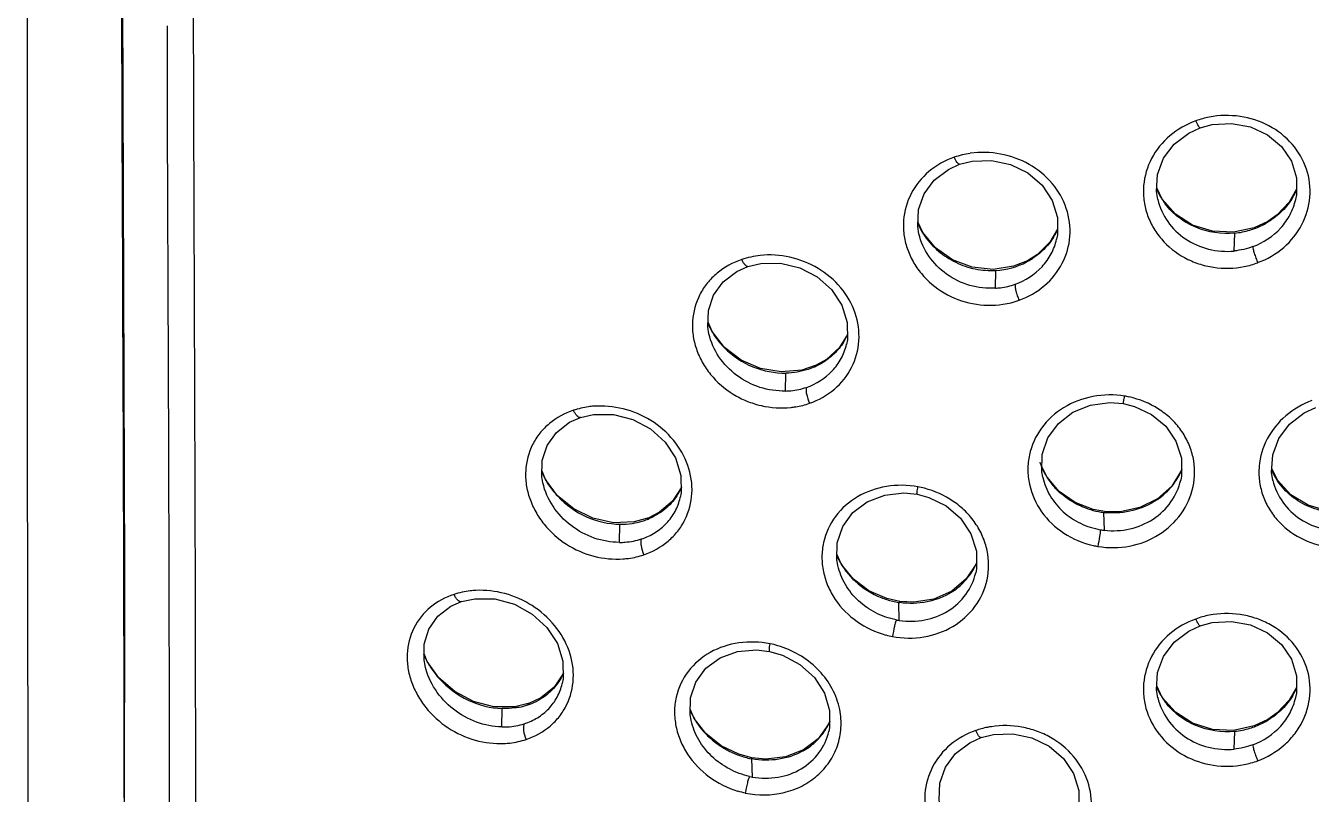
# Model space of a CAD drawing. Header units: millimetres. Extents: x 789 to 1209, y 393 to 987.
# Drawn here: x 937.43 to 960.43, y 901.61 to 915.36 of the extents above; entities that cross this region are included whole.
import ezdxf

# ---------------------------------------------------------------- set-up
doc = ezdxf.new("R2010")
doc.units = ezdxf.units.MM
doc.header["$LTSCALE"] = 0.1

msp = doc.modelspace()

# ---------------------------------------------------------------- linework, layer by layer
at = {"color": 7, "linetype": 'Continuous'}
for p, q in [((940.4323, 915.2064), (940.432, 915.6905)), ((939.9583, 915.3615), (939.9635, 913.6186)), ((939.9635, 913.6186), (939.9787, 909.2764)), ((957.7619, 912.2562), (957.6666, 912.4601)), ((960.1649, 912.4336), (960.0367, 912.2049)), ((957.6823, 912.257), (957.6842, 912.2491)), ((960.1505, 912.2522), (960.1511, 912.2548)), ((953.4775, 911.6593), (953.3927, 911.8491)), ((955.8886, 911.7183), (955.7514, 911.4852)), ((959.4072, 911.7452), (959.0399, 911.6657)), ((959.6518, 911.8595), (959.4072, 911.7452)), ((959.6421, 911.8396), (959.6518, 911.8595)), ((953.4104, 911.6381), (953.4091, 911.6438)), ((955.7514, 911.4852), (955.53, 911.2681)), ((955.8742, 911.5396), (955.8756, 911.5456)), ((959.0504, 911.3296), (959.0599, 911.6482)), ((955.53, 911.2681), (955.3536, 911.1563)), ((955.1042, 911.0562), (954.7359, 910.9999)), ((955.3536, 911.1563), (955.1042, 911.0562)), ((955.3372, 911.1328), (955.3536, 911.1563)), ((954.7773, 910.6633), (954.7861, 910.9824)), ((949.7102, 909.8872), (949.6371, 910.0585)), ((949.654, 909.8479), (949.6535, 909.8503)), ((952.1294, 909.835), (951.9839, 909.5991)), ((952.115, 909.6577), (952.117, 909.6662)), ((951.9839, 909.5991), (951.7564, 909.3908)), ((951.3162, 909.199), (950.9466, 909.1652)), ((951.5711, 909.2852), (951.3162, 909.199)), ((951.5479, 909.2587), (951.5711, 909.2852)), ((951.7564, 909.3908), (951.5711, 909.2852)), ((951.0229, 908.8227), (951.0313, 909.1444)), ((947.3549, 908.3515), (947.3549, 908.3515)), ((946.7288, 907.2403), (946.6671, 907.3913)), ((955.7033, 907.2801), (955.611, 907.4748)), ((959.8226, 907.2281), (959.7238, 907.4355)), ((946.6836, 907.1805), (946.6834, 907.1814)), ((946.9465, 906.9509), (946.7288, 907.2403)), ((955.6256, 907.2818), (955.6265, 907.2775)), ((958.0941, 907.2293), (958.095, 907.2336)), ((959.7395, 907.2336), (959.7417, 907.2241)), ((949.1554, 907.0923), (949.0024, 906.8542)), ((956.7654, 906.6646), (956.5283, 906.7049)), ((956.7274, 906.3318), (956.7175, 906.6512)), ((956.7622, 906.6465), (956.7654, 906.6646)), ((948.3141, 906.4803), (947.9432, 906.4663)), ((948.0538, 906.1144), (948.0619, 906.4396)), ((948.5749, 906.5539), (948.3141, 906.4803)), ((948.5454, 906.5252), (948.5749, 906.5539)), ((952.0259, 905.7208), (951.9435, 905.9028)), ((951.9601, 905.7004), (951.9586, 905.7071)), ((954.4255, 905.5687), (954.4265, 905.5732)), ((945.2274, 905.0553), (945.2273, 905.0553)), ((953.0707, 905.0555), (952.8353, 905.1086)), ((953.0593, 904.7182), (953.0486, 905.0404)), ((953.0596, 905.0387), (953.0707, 905.0555)), ((944.6117, 903.9859), (944.559, 904.119)), ((944.5757, 903.9064), (944.5749, 903.9102)), ((944.8237, 903.6929), (944.6117, 903.9859)), ((947.049, 903.7723), (946.8845, 903.5251)), ((946.8845, 903.5251), (946.6457, 903.3305)), ((957.762, 903.3415), (957.6666, 903.5455)), ((960.1649, 903.519), (960.0367, 903.2904)), ((946.4438, 903.2355), (946.178, 903.1723)), ((946.4092, 903.2055), (946.4438, 903.2355)), ((946.6457, 903.3305), (946.4438, 903.2355)), ((957.6823, 903.3425), (957.6842, 903.3346)), ((960.1505, 903.3377), (960.1511, 903.3403)), ((946.178, 903.1723), (945.8061, 903.1741)), ((945.9459, 902.8118), (945.9539, 903.1407)), ((949.3918, 902.9627), (949.3183, 903.1315)), ((949.3355, 902.9249), (949.3334, 902.934)), ((951.7919, 902.8601), (951.6044, 902.6006)), ((951.8113, 902.9124), (951.7919, 902.8601)), ((951.7986, 902.7321), (951.7996, 902.7365)), ((959.4073, 902.8306), (959.04, 902.7512)), ((959.6518, 902.945), (959.4073, 902.8306)), ((959.6421, 902.9251), (959.6518, 902.945)), ((951.6044, 902.6006), (951.3434, 902.4009)), ((959.0504, 902.415), (959.0599, 902.7337)), ((950.4233, 902.26), (950.1879, 902.3232)), ((950.4326, 901.9162), (950.4213, 902.2417))]:
    msp.add_line(p, q, dxfattribs=at)
for points in [[(937.4582, 916.2012), (937.4547, 907.9405), (937.4759, 899.166), (937.4299, 890.3724)], [(939.1606, 915.8221), (939.195, 905.5983), (939.1882, 896.1565)], [(958.4433, 913.5351), (958.6582, 913.5936), (959.0019, 913.6143), (959.3393, 913.5523), (959.6444, 913.4105), (959.8943, 913.2), (960.0729, 912.9377), (960.1648, 912.6417), (960.1649, 912.3323), (960.15, 912.2524)], [(957.6852, 912.2492), (957.6626, 912.3923), (957.6808, 912.6988), (957.7877, 912.9886), (957.9782, 913.241), (958.2377, 913.4393), (958.4433, 913.5351)], [(953.4104, 911.6381), (953.3892, 911.7687), (953.4025, 912.0703), (953.5024, 912.3535), (953.6848, 912.5989), (953.9367, 912.7904), (954.1386, 912.8821)], [(954.1386, 912.882), (954.3602, 912.9382), (954.708, 912.9504), (955.0491, 912.8784), (955.3583, 912.7259), (955.6123, 912.5056), (955.7944, 912.2346), (955.8884, 911.9314), (955.8887, 911.6184), (955.8738, 911.5399)], [(959.0399, 911.6657), (958.6634, 911.6824), (958.3063, 911.7949), (957.9985, 911.9912), (957.7619, 912.2562)], [(960.0367, 912.2049), (959.8209, 911.9781), (959.6518, 911.8595)], [(954.7359, 910.9999), (954.362, 911.0396), (954.01, 911.1722), (953.7085, 911.384), (953.4775, 911.6593)], [(949.654, 909.8479), (949.6343, 909.9663), (949.6432, 910.2622), (949.7363, 910.5389), (949.9103, 910.7778), (950.1541, 910.9635), (950.352, 911.0519)], [(950.352, 911.0519), (950.5806, 911.1064), (950.9323, 911.1114), (951.2771, 911.0304), (951.59, 910.8683), (951.8475, 910.6394), (952.0325, 910.3612), (952.1284, 910.0528), (952.1298, 909.738), (952.1146, 909.6579)], [(950.9466, 909.1652), (950.5754, 909.2266), (950.229, 909.3779), (949.9345, 909.6038), (949.7102, 909.8872)], [(955.6261, 907.282), (955.6091, 907.3776), (955.6152, 907.6885), (955.7174, 907.9836), (955.905, 908.2431), (956.1653, 908.4445), (956.4816, 908.5718), (956.826, 908.6178), (957.0618, 908.5997)], [(957.0618, 908.5997), (957.2679, 908.5488), (957.5711, 908.4062), (957.8263, 908.1952), (958.0091, 907.9272), (958.1061, 907.6217), (958.1084, 907.3031), (958.0941, 907.2292)], [(959.7427, 907.2242), (959.7197, 907.3712), (959.7394, 907.6798), (959.8488, 907.973), (960.0425, 908.2293), (960.3049, 908.4315), (960.5123, 908.53)], [(946.6834, 907.1814), (946.6653, 907.2885), (946.6704, 907.5794), (946.7576, 907.8507), (946.9241, 908.0845), (947.1604, 908.2655), (947.3549, 908.3515)], [(947.3549, 908.3515), (947.5894, 908.4049), (947.9444, 908.404), (948.2922, 908.3155), (948.6081, 908.1456), (948.8683, 907.9101), (949.0556, 907.6265), (949.1533, 907.3148), (949.1563, 906.9998), (949.1405, 906.9157)], [(958.1105, 907.4049), (957.9321, 907.1231), (957.6769, 906.8947), (957.3606, 906.7387), (957.0092, 906.6648), (956.7654, 906.6646)], [(956.5283, 906.7049), (956.2042, 906.8301), (955.9217, 907.0258), (955.7033, 907.2801)], [(961.4764, 906.7599), (961.1093, 906.6697), (960.7312, 906.6758), (960.3717, 906.7789), (960.0613, 906.968), (959.8226, 907.2281)], [(947.9432, 906.4663), (947.5747, 906.5465), (947.2341, 906.7136), (946.9465, 906.9509)], [(951.9586, 905.7071), (951.9418, 905.8018), (951.947, 906.1084), (952.0464, 906.3974), (952.2302, 906.6494), (952.4863, 906.8426), (952.7993, 906.9615), (953.1415, 906.9992), (953.3759, 906.9759)], [(953.3759, 906.9759), (953.5881, 906.9186), (953.8953, 906.7663), (954.1538, 906.5461), (954.3387, 906.2702), (954.437, 905.9589), (954.4391, 905.6383), (954.4255, 905.5686)], [(949.0024, 906.8542), (948.7689, 906.6537), (948.5749, 906.5539)], [(954.4387, 905.7368), (954.2579, 905.461), (953.9997, 905.2428), (953.6782, 905.1), (953.3206, 905.0425), (953.0707, 905.0555)], [(952.8353, 905.1086), (952.5158, 905.2499), (952.2389, 905.4581), (952.0259, 905.7208)], [(944.5749, 903.9102), (944.558, 904.0087), (944.5605, 904.296), (944.6435, 904.5636), (944.8047, 904.7936), (945.0355, 904.9712), (945.2274, 905.0553)], [(945.2273, 905.0553), (945.4663, 905.1077), (945.8235, 905.1021), (946.1736, 905.0077), (946.4914, 904.8318), (946.7533, 904.5913), (946.9418, 904.304), (947.0406, 903.9906), (947.0452, 903.6761), (947.0288, 903.5881)], [(957.6852, 903.3347), (957.6626, 903.4779), (957.6808, 903.7844), (957.7877, 904.0741), (957.9783, 904.3265), (958.2377, 904.5247), (958.4433, 904.6206)], [(958.4433, 904.6206), (958.6582, 904.6791), (959.002, 904.6997), (959.3394, 904.6377), (959.6445, 904.4959), (959.8945, 904.2854), (960.073, 904.023), (960.1648, 903.7269), (960.1649, 903.4175), (960.15, 903.3379)], [(949.3334, 902.934), (949.3167, 903.0287), (949.3214, 903.3312), (949.4187, 903.6151), (949.5994, 903.8613), (949.8521, 904.0484), (950.1625, 904.1613), (950.5038, 904.1929), (950.739, 904.1654)], [(950.739, 904.1654), (950.9683, 904.098), (951.2821, 903.9315), (951.5392, 903.6999), (951.7185, 903.4184), (951.8115, 903.109), (951.8113, 902.7961), (951.7986, 902.7321)], [(945.8061, 903.1741), (945.4404, 903.2689), (945.1052, 903.4477), (944.8237, 903.6929)], [(959.04, 902.7512), (958.6635, 902.7679), (958.3065, 902.8803), (957.9987, 903.0766), (957.762, 903.3415)], [(960.0367, 903.2904), (959.821, 903.0636), (959.6518, 902.945)], [(950.1879, 902.3232), (949.8719, 902.4769), (949.5997, 902.6942), (949.3918, 902.9627)], [(953.7906, 901.3739), (953.7692, 901.5057), (953.7829, 901.8077), (953.8835, 902.0915), (954.0666, 902.3375), (954.3193, 902.5296), (954.5215, 902.6216)], [(954.5215, 902.6216), (954.7427, 902.678), (955.0902, 902.6909), (955.4311, 902.6196), (955.74, 902.4679), (955.9937, 902.2482), (956.1753, 901.9777), (956.2689, 901.675), (956.2689, 901.3621), (956.2541, 901.2845)], [(951.3434, 902.4009), (951.0229, 902.2766), (950.6689, 902.2364), (950.4233, 902.26)]]:
    msp.add_lwpolyline(points, dxfattribs=at)
for centre, radius, start, end in [((958.9844, 911.8932), 1.8713, 101.69177, 109.38103), ((954.6277, 911.2492), 1.8527, 99.31386, 108.45037), ((958.8128, 912.9347), 1.254, 203.35146, 211.36391), ((959.0424, 912.9188), 1.229, 332.07413, 336.97417), ((958.844, 912.9535), 1.2904, 211.35481, 217.25531), ((959.0353, 912.9226), 1.237, 329.29894, 332.07361), ((954.58, 912.3335), 1.295, 202.58197, 210.92287), ((954.8341, 912.1856), 1.1583, 334.81682, 335.72658), ((958.9223, 913.0611), 1.418, 286.75365, 295.93073), ((958.9421, 913.0197), 1.3721, 295.94374, 300.6817), ((958.9269, 913.0454), 1.4019, 300.68088, 301.48924), ((954.5914, 912.3401), 1.3082, 210.91372, 214.63618), ((954.8268, 912.1893), 1.1664, 328.30736, 334.80747), ((958.9146, 913.0877), 1.4456, 275.76282, 286.74242), ((950.7859, 909.4833), 1.7808, 97.04174, 107.88572), ((954.7098, 912.3467), 1.3664, 273.20432, 297.33844), ((954.7484, 912.2684), 1.2791, 297.41132, 298.55283), ((954.7497, 912.266), 1.2764, 298.5512, 302.97588), ((958.9997, 912.3184), 1.2871, 280.25552, 291.50258), ((954.7494, 911.6351), 1.2685, 277.42665, 290.86243), ((950.8631, 910.561), 1.3375, 202.51869, 205.15493), ((950.8875, 910.5726), 1.3646, 205.16327, 210.65745), ((950.8992, 910.5794), 1.3782, 210.64913, 211.27586), ((950.9027, 910.5815), 1.3823, 211.27657, 213.42103), ((951.116, 910.2874), 1.1141, 327.93461, 334.1682), ((951.111, 910.2899), 1.1196, 334.16566, 335.79961), ((951.0016, 910.6596), 1.5084, 223.86376, 224.8463), ((951.047, 910.3795), 1.2277, 294.08364, 295.58944), ((951.0506, 910.3723), 1.2196, 295.58472, 300.81278), ((956.826, 907.1321), 1.6223, 77.61343, 80.60859), ((947.9293, 907.9127), 1.3779, 202.51356, 203.67006), ((947.9632, 907.9282), 1.4151, 203.69372, 210.52168), ((956.7706, 907.9555), 1.2658, 198.6897, 203.39322), ((956.7797, 907.9594), 1.2757, 203.39179, 207.5957), ((956.7814, 907.9602), 1.2776, 207.59507, 210.31446), ((956.973, 907.9101), 1.2456, 328.67163, 332.53559), ((956.9901, 907.9013), 1.2264, 332.53262, 337.29667), ((960.839, 907.8982), 1.2207, 203.47711, 211.17539), ((947.9857, 907.941), 1.441, 210.504, 212.26473), ((948.0485, 907.9829), 1.5165, 212.33916, 221.57092), ((948.1922, 907.5283), 1.0608, 326.70576, 336.7545), ((953.0894, 905.4846), 1.6531, 75.27344, 79.41529), ((956.7824, 907.9609), 1.2788, 210.31657, 215.01746), ((956.7834, 907.9621), 1.2803, 215.03669, 225.33746), ((956.9589, 907.919), 1.2623, 318.30428, 323.55672), ((956.9617, 907.917), 1.2589, 323.55473, 328.67031), ((960.854, 907.9068), 1.238, 211.16025, 211.61397), ((948.1011, 908.0274), 1.5854, 221.51266, 223.31515), ((956.8217, 908.0013), 1.3352, 225.35229, 229.16081), ((956.9651, 907.9196), 1.2587, 304.02959, 305.52232), ((956.9736, 907.9059), 1.2426, 305.56901, 318.30693), ((956.8951, 908.0862), 1.4461, 251.30704, 259.11679), ((956.8868, 908.0453), 1.4043, 259.13479, 263.07701), ((956.8842, 908.0258), 1.3846, 263.08503, 263.70055), ((956.8833, 908.0175), 1.3763, 263.69992, 264.94245), ((948.0772, 907.7811), 1.3415, 269.34723, 278.71303), ((948.0835, 907.7368), 1.2968, 278.73348, 286.84964), ((948.0954, 907.6957), 1.254, 286.87399, 291.02455), ((948.102, 907.6785), 1.2356, 291.02534, 292.88235), ((956.8795, 907.63), 1.307, 260.24684, 263.3158), ((956.8768, 907.6136), 1.5932, 257.31069, 260.389), ((953.1808, 906.4127), 1.3489, 202.79264, 205.26991), ((953.178, 906.4114), 1.3459, 205.2682, 210.30325), ((953.1679, 906.4055), 1.3341, 210.30544, 213.41643), ((953.3695, 906.2237), 1.1759, 331.68185, 337.14804), ((953.1723, 906.4099), 1.3403, 213.46966, 222.96761), ((953.2296, 906.4626), 1.4181, 222.94804, 227.34521), ((953.3535, 906.2321), 1.1939, 317.02388, 322.36475), ((953.3511, 906.234), 1.197, 322.36307, 327.7233), ((953.357, 906.2303), 1.19, 327.72432, 331.68629), ((953.3681, 906.2184), 1.1739, 303.54778, 317.02649), ((953.2898, 906.5165), 1.496, 248.15738, 256.59567), ((953.2719, 906.4447), 1.422, 256.6277, 260.96461), ((953.2667, 906.4144), 1.3912, 260.97883, 261.43614), ((953.2665, 906.4127), 1.3895, 261.43376, 261.88319), ((953.3645, 906.226), 1.1822, 302.19551, 303.49185), ((958.8792, 903.357), 1.4798, 100.67142, 110.40058), ((953.2596, 906.0317), 1.3286, 258.75411, 261.32408), ((953.2427, 906.0233), 1.6206, 254.87552, 259.13335), ((945.8843, 904.6717), 1.4475, 202.57645, 209.54073), ((950.412, 902.6557), 1.6793, 73.60125, 78.4623), ((945.9138, 904.6877), 1.481, 209.51524, 210.42026), ((945.9185, 904.6905), 1.4865, 210.42031, 211.48886), ((945.9828, 904.732), 1.563, 211.55534, 219.80805), ((946.0458, 904.7826), 1.6438, 219.75607, 222.21004), ((946.0944, 904.201), 1.0477, 333.21018, 335.46994), ((958.8128, 904.0202), 1.254, 203.35098, 211.36333), ((959.0352, 904.0081), 1.2371, 329.29924, 332.07428), ((959.0423, 904.0043), 1.2291, 332.0748, 336.97225), ((946.0219, 904.3638), 1.2213, 281.3511, 288.46311), ((946.037, 904.3158), 1.171, 288.51129, 290.62659), ((946.0452, 904.295), 1.1486, 290.60905, 297.97663), ((958.8441, 904.0391), 1.2905, 211.35423, 217.25492), ((950.5984, 903.6565), 1.3943, 202.49803, 204.00165), ((950.5944, 903.6546), 1.3898, 203.99835, 210.1929), ((950.7089, 902.8642), 1.3095, 11.34212, 13.53234), ((950.5815, 903.6473), 1.3749, 210.19965, 212.2247), ((950.5886, 903.6533), 1.3842, 212.27684, 221.34338), ((950.6539, 903.71), 1.4707, 221.32358, 225.87612), ((950.7689, 903.3805), 1.1493, 319.96131, 326.29907), ((950.7692, 903.3802), 1.1488, 326.29984, 327.35387), ((950.7699, 903.3797), 1.148, 327.35383, 330.23842), ((950.7766, 903.3761), 1.1404, 330.2333, 336.57722), ((958.9146, 904.1731), 1.4456, 275.76316, 286.7439), ((958.9223, 904.1466), 1.418, 286.75513, 295.93213), ((958.9421, 904.1052), 1.3721, 295.94513, 300.68299), ((958.9269, 904.1308), 1.4019, 300.68221, 301.49043), ((950.7132, 903.7733), 1.5574, 225.9329, 237.11965), ((950.7855, 903.3641), 1.126, 300.51075, 314.96568), ((950.7749, 903.3754), 1.1414, 314.94065, 319.95992), ((950.7386, 903.8105), 1.6024, 237.07685, 245.83318), ((950.7143, 903.755), 1.5418, 245.82284, 254.3288), ((950.772, 903.3866), 1.1522, 299.7982, 300.52101), ((950.6891, 903.6686), 1.4518, 254.36551, 258.78082), ((950.6822, 903.6361), 1.4186, 258.79867, 259.40384), ((958.5018, 905.1542), 3.1032, 283.55001, 288.20908), ((950.6701, 903.242), 1.3469, 257.5599, 259.84412), ((950.6429, 903.2405), 1.6432, 253.12325, 258.12469)]:
    msp.add_arc(centre, radius, start, end, dxfattribs=at)
for points in [[(939.1922, 901.5442), (939.1921, 906.2949), (939.1618, 911.0455), (939.1499, 915.7962)], [(959.385, 911.4078), (959.2778, 911.3676), (959.1642, 911.3417), (959.0502, 911.3306)], [(949.749, 909.8202), (949.7975, 909.7468), (949.8531, 909.6777), (949.914, 909.6143)], [(952.2687, 905.4197), (952.4031, 905.2958), (952.5632, 905.196), (952.7328, 905.1281)], [(959.385, 902.4933), (959.2778, 902.4531), (959.1642, 902.4271), (959.0502, 902.4161)], [(950.4065, 902.2445), (950.4087, 902.2481), (950.411, 902.2517), (950.4138, 902.2548)]]:
    msp.add_open_spline(points, degree=3, dxfattribs=at)
for points, knots in [([(940.4278, 915.2073), (940.4347, 912.661), (940.456, 907.5698), (940.4677, 902.4785), (940.467, 899.9335)], [0, 0, 0, 0, 0.5001307, 1, 1, 1, 1]), ([(958.3634, 913.6585), (958.1953, 913.5978), (957.8822, 913.4192), (957.544, 913.0069), (957.4201, 912.5851), (957.4257, 912.244), (957.4833, 911.9926), (957.5905, 911.7554), (957.7926, 911.4661), (958.0782, 911.2378), (958.4105, 911.095), (958.7672, 911.0087), (959.0493, 911.0153), (959.2288, 911.0519)], [0, 0, 0, 0, 0.1269373, 0.2498662, 0.3700442, 0.4302239, 0.4907346, 0.5519519, 0.6139755, 0.7402227, 0.8047963, 0.8698682, 1, 1, 1, 1]), ([(958.4433, 913.5351), (958.4386, 913.5334), (958.4231, 913.5462), (958.4073, 913.5708), (958.3846, 913.6111), (958.3707, 913.6418), (958.3634, 913.6585)], [0, 0, 0, 0, 0.1000962, 0.3193278, 0.6363318, 1, 1, 1, 1]), ([(959.4715, 911.1209), (959.6402, 911.1825), (959.9545, 911.3651), (960.2898, 911.7838), (960.4398, 912.2893), (960.3759, 912.8099), (960.1088, 913.267), (959.6824, 913.6002), (959.1575, 913.7671), (958.785, 913.7605), (958.6052, 913.7257)], [0, 0, 0, 0, 0.1278673, 0.2521341, 0.3732354, 0.4932114, 0.615, 0.7405234, 0.8696369, 1, 1, 1, 1]), ([(955.2011, 910.4498), (955.3665, 910.5071), (955.6752, 910.6812), (956.0028, 911.0908), (956.1459, 911.5895), (956.0778, 912.1061), (955.8126, 912.5648), (955.3933, 912.9083), (954.8765, 913.0936), (954.5069, 913.1036), (954.3279, 913.0775)], [0, 0, 0, 0, 0.1257277, 0.2478412, 0.3678872, 0.4884849, 0.6121725, 0.7397634, 0.8699913, 1, 1, 1, 1]), ([(954.0414, 913.0067), (953.8776, 912.9496), (953.5716, 912.779), (953.242, 912.3766), (953.1247, 911.9622), (953.1328, 911.6255), (953.1913, 911.375), (953.2981, 911.1372), (953.4983, 910.845), (953.8491, 910.5509), (954.3642, 910.3583), (954.7347, 910.3494), (954.9134, 910.3773)], [0, 0, 0, 0, 0.1247018, 0.2454837, 0.3647655, 0.4251401, 0.486251, 0.5483592, 0.6114303, 0.7397101, 0.8700357, 1, 1, 1, 1]), ([(954.1386, 912.882), (954.1323, 912.8798), (954.1123, 912.889), (954.0792, 912.931), (954.056, 912.9741), (954.0414, 913.0067)], [0, 0, 0, 0, 0.1224895, 0.3447915, 1, 1, 1, 1]), ([(957.6843, 912.2491), (957.717, 912.1094), (957.8421, 911.8375), (958.1653, 911.5218), (958.5879, 911.3381), (958.8981, 911.3144), (959.0504, 911.3296)], [0, 0, 0, 0, 0.2410741, 0.4888223, 0.7429184, 1, 1, 1, 1]), ([(959.0599, 911.6482), (958.8259, 911.6249), (958.4594, 911.681), (958.0517, 911.9147), (957.8862, 912.0812), (957.8169, 912.1723)], [0, 0, 0, 0, 0.5042078, 0.754431, 1, 1, 1, 1]), ([(959.3847, 911.4077), (959.5717, 911.4779), (959.833, 911.6493), (960.0602, 911.9744), (960.1288, 912.1586), (960.1505, 912.2522)], [0, 0, 0, 0, 0.5074344, 0.7557873, 1, 1, 1, 1]), ([(960.099, 912.291), (960.0461, 912.2019), (959.9161, 912.0348), (959.7492, 911.9051), (959.6592, 911.8499)], [0, 0, 0, 0, 0.4953095, 1, 1, 1, 1]), ([(954.7771, 910.6643), (954.6239, 910.6553), (954.3121, 910.6899), (953.8922, 910.8923), (953.5688, 911.2177), (953.4428, 911.4956), (953.4104, 911.6381)], [0, 0, 0, 0, 0.2542215, 0.5083088, 0.7579538, 1, 1, 1, 1]), ([(953.5151, 911.5966), (953.5838, 911.4971), (953.7506, 911.3151), (954.0615, 911.1134), (954.4147, 910.994), (954.6634, 910.9764), (954.7861, 910.9835)], [0, 0, 0, 0, 0.2467627, 0.4973174, 0.749236, 1, 1, 1, 1]), ([(955.1319, 910.7355), (955.3119, 910.7994), (955.5639, 910.9614), (955.7863, 911.2711), (955.8528, 911.4489), (955.8738, 911.5397)], [0, 0, 0, 0, 0.5052425, 0.7534821, 1, 1, 1, 1]), ([(955.8192, 911.5765), (955.7959, 911.5387), (955.6934, 911.3917), (955.5575, 911.2685), (955.4445, 911.1952)], [0, 0, 0, 0, 0.2477545, 1, 1, 1, 1]), ([(951.4518, 908.6056), (951.6132, 908.6598), (951.9157, 908.8273), (952.235, 909.2295), (952.3705, 909.7231), (952.2969, 910.2365), (952.0315, 910.6954), (951.6181, 911.0458), (951.11, 911.245), (950.745, 911.2689), (950.5676, 911.2507)], [0, 0, 0, 0, 0.1235731, 0.243835, 0.3632455, 0.4847502, 0.6103234, 0.7396804, 0.8706203, 1, 1, 1, 1]), ([(959.385, 911.4078), (959.384, 911.3936), (959.3913, 911.3539), (959.4093, 911.2853), (959.4373, 911.2038), (959.4598, 911.1476), (959.4715, 911.1209)], [0, 0, 0, 0, 0.1421505, 0.3963205, 0.7098673, 1, 1, 1, 1]), ([(950.239, 911.1781), (950.0795, 911.1239), (949.8531, 910.999), (949.6179, 910.761), (949.4383, 910.4844), (949.349, 910.1568), (949.3606, 909.8232), (949.4209, 909.5733), (949.5286, 909.3351), (949.7281, 909.0412), (950.0041, 908.8012), (950.3265, 908.6388), (950.6694, 908.5287), (950.9442, 908.5114), (951.1213, 908.5313)], [0, 0, 0, 0, 0.1222612, 0.1821814, 0.2416058, 0.3602052, 0.4208557, 0.4825922, 0.5455445, 0.6095317, 0.7393699, 0.8050712, 0.870683, 1, 1, 1, 1]), ([(950.352, 911.0519), (950.3441, 911.0492), (950.3205, 911.0559), (950.2933, 911.0848), (950.2641, 911.1267), (950.2471, 911.1602), (950.239, 911.1781)], [0, 0, 0, 0, 0.1411498, 0.366731, 0.6679047, 1, 1, 1, 1]), ([(954.7772, 910.6643), (954.8075, 910.6661), (954.9278, 910.6773), (955.0466, 910.7052), (955.1319, 910.7355)], [0, 0, 0, 0, 0.2513076, 1, 1, 1, 1]), ([(955.1321, 910.7356), (955.1281, 910.7215), (955.1299, 910.6808), (955.1429, 910.6122), (955.1675, 910.5312), (955.1893, 910.476), (955.2011, 910.4498)], [0, 0, 0, 0, 0.147813, 0.4002258, 0.7099171, 1, 1, 1, 1]), ([(951.0227, 908.8237), (950.8691, 908.8198), (950.5565, 908.8656), (950.138, 909.0821), (949.8138, 909.4178), (949.6866, 909.7022), (949.654, 909.8479)], [0, 0, 0, 0, 0.2509751, 0.5047585, 0.7561889, 1, 1, 1, 1]), ([(951.3972, 908.8895), (951.5707, 908.9487), (951.8145, 909.1016), (952.0297, 909.3986), (952.0942, 909.57), (952.1146, 909.6578)], [0, 0, 0, 0, 0.50388, 0.7518788, 1, 1, 1, 1]), ([(952.0601, 909.696), (952.0127, 909.6204), (951.8982, 909.4795), (951.7532, 909.3706), (951.6755, 909.3246)], [0, 0, 0, 0, 0.4968643, 1, 1, 1, 1]), ([(949.9321, 909.5958), (950.0755, 909.4517), (950.4211, 909.2199), (950.8305, 909.1413), (951.0312, 909.1454)], [0, 0, 0, 0, 0.5030647, 1, 1, 1, 1]), ([(939.9787, 909.2764), (939.9852, 907.4573), (939.9937, 904.7289), (939.9981, 901.0916), (939.9975, 898.3641), (939.986, 895.636), (939.9568, 891.9972), (939.9313, 889.2677), (939.9283, 887.4479)], [0, 0, 0, 0, 0.2500149, 0.3749685, 0.4998924, 0.624862, 0.7499103, 1, 1, 1, 1]), ([(951.548, 909.2587), (951.508, 909.2408), (951.3427, 909.1769), (951.1646, 909.147), (951.0313, 909.1444)], [0, 0, 0, 0, 0.2473452, 1, 1, 1, 1]), ([(951.0228, 908.8236), (951.0548, 908.8245), (951.1816, 908.8322), (951.3073, 908.8589), (951.3972, 908.8895)], [0, 0, 0, 0, 0.2522115, 1, 1, 1, 1]), ([(951.3974, 908.8896), (951.3912, 908.8758), (951.3883, 908.8348), (951.4009, 908.7382), (951.4275, 908.6584), (951.4518, 908.6056)], [0, 0, 0, 0, 0.15464, 0.4059454, 1, 1, 1, 1]), ([(957.0902, 908.7337), (956.9027, 908.7636), (956.5181, 908.7576), (955.9864, 908.5592), (955.5745, 908.1861), (955.3863, 907.7694), (955.3496, 907.4175), (955.3894, 907.0625), (955.578, 906.6372), (955.9887, 906.2489), (956.3419, 906.101), (956.5262, 906.0595)], [0, 0, 0, 0, 0.1300462, 0.2575322, 0.3808576, 0.5009801, 0.5610409, 0.6214996, 0.7440856, 0.8705513, 1, 1, 1, 1]), ([(956.6101, 906.043), (956.7974, 906.0112), (957.1836, 906.0162), (957.7168, 906.2204), (958.1265, 906.602), (958.3527, 907.102), (958.3503, 907.5574), (958.2384, 907.8951), (958.1031, 908.1308), (957.9213, 908.3385), (957.6247, 908.567), (957.3574, 908.6768), (957.1733, 908.7178)], [0, 0, 0, 0, 0.1299175, 0.2578134, 0.3821392, 0.5031299, 0.6228458, 0.6835315, 0.7450241, 0.8074996, 0.8709952, 1, 1, 1, 1]), ([(957.0618, 908.5997), (957.0626, 908.5995), (957.0636, 908.6045), (957.0659, 908.6102), (957.0687, 908.6233), (957.0723, 908.6395), (957.0764, 908.66), (957.0825, 908.6916), (957.0871, 908.7166), (957.0902, 908.7337)], [0, 0, 0, 0, 0.0194653, 0.074856, 0.1673484, 0.2931879, 0.4460989, 0.6196501, 1, 1, 1, 1]), ([(947.5933, 908.5521), (947.5621, 908.5494), (947.4389, 908.5354), (947.3172, 908.5076), (947.2289, 908.4793)], [0, 0, 0, 0, 0.2527909, 1, 1, 1, 1]), ([(948.4882, 905.8943), (948.6459, 905.9468), (948.8699, 906.0707), (949.1001, 906.3087), (949.2748, 906.5863), (949.3834, 906.9961), (949.304, 907.5072), (949.0376, 907.9658), (948.6287, 908.3205), (948.1288, 908.5295), (947.7687, 908.5642), (947.5933, 908.5521)], [0, 0, 0, 0, 0.121576, 0.1814269, 0.2409419, 0.3599841, 0.4824137, 0.6095812, 0.7402237, 0.8714489, 1, 1, 1, 1]), ([(951.1213, 908.5313), (951.1497, 908.534), (951.2619, 908.548), (951.3724, 908.5763), (951.4518, 908.6056)], [0, 0, 0, 0, 0.2522983, 1, 1, 1, 1]), ([(960.4404, 908.6528), (960.2707, 908.5898), (959.955, 908.4068), (959.6132, 907.9897), (959.4868, 907.564), (959.4917, 907.2207), (959.5494, 906.9688), (959.6574, 906.7321), (959.8613, 906.4449), (960.2231, 906.1643), (960.7522, 906.002), (961.1264, 906.0189), (961.306, 906.0592)], [0, 0, 0, 0, 0.1279835, 0.2520477, 0.3728609, 0.4330647, 0.4933992, 0.5542859, 0.615881, 0.7412238, 0.869814, 1, 1, 1, 1]), ([(947.2289, 908.4793), (947.0732, 908.4276), (946.8517, 908.3069), (946.6226, 908.074), (946.4474, 907.8009), (946.3627, 907.4759), (946.3776, 907.1443), (946.4401, 906.8947), (946.549, 906.6562), (946.7485, 906.3614), (947.0888, 906.0588), (947.5854, 905.842), (947.946, 905.8069), (948.1213, 905.8199)], [0, 0, 0, 0, 0.120248, 0.1793051, 0.2381164, 0.3565216, 0.4176167, 0.4800756, 0.5438953, 0.6087563, 0.7399565, 0.8712472, 1, 1, 1, 1]), ([(947.3549, 908.3515), (947.3327, 908.3441), (947.2899, 908.3776), (947.2562, 908.4258), (947.2374, 908.4609), (947.2289, 908.4793)], [0, 0, 0, 0, 0.3748908, 0.6748865, 1, 1, 1, 1]), ([(948.0536, 906.1152), (947.9001, 906.1155), (947.5875, 906.1702), (947.1706, 906.3975), (946.845, 906.7416), (946.7164, 907.0318), (946.6836, 907.1805)], [0, 0, 0, 0, 0.2478896, 0.5011129, 0.7541306, 1, 1, 1, 1]), ([(953.3918, 907.1096), (953.2072, 907.1432), (952.8289, 907.1472), (952.3019, 906.9655), (951.8916, 906.6068), (951.7036, 906.1986), (951.6655, 905.851), (951.6939, 905.5861), (951.7753, 905.3283), (951.9516, 905.0051), (952.2893, 904.6687), (952.6364, 904.5072), (952.8187, 904.4572)], [0, 0, 0, 0, 0.1295956, 0.2554633, 0.3768689, 0.4958545, 0.5558819, 0.6166847, 0.6784756, 0.7413509, 0.8695206, 1, 1, 1, 1]), ([(953.3759, 906.9759), (953.375, 906.9761), (953.3749, 906.9809), (953.3747, 906.9872), (953.3759, 907.0002), (953.3786, 907.0241), (953.3839, 907.0614), (953.389, 907.0927), (953.3918, 907.1096)], [0, 0, 0, 0, 0.020921, 0.0765829, 0.1689141, 0.2942812, 0.6197344, 1, 1, 1, 1]), ([(955.6271, 907.2776), (955.6536, 907.1618), (955.7442, 906.9341), (955.9803, 906.649), (956.2937, 906.4413), (956.5347, 906.3631), (956.6584, 906.3419)], [0, 0, 0, 0, 0.242386, 0.4907577, 0.7438782, 1, 1, 1, 1]), ([(956.7274, 906.3319), (956.8793, 906.3141), (957.1892, 906.3318), (957.6142, 906.5075), (957.9376, 906.8203), (958.0618, 907.0906), (958.0941, 907.2293)], [0, 0, 0, 0, 0.2580184, 0.5122713, 0.7598013, 1, 1, 1, 1]), ([(959.7418, 907.2241), (959.7746, 907.0855), (959.8994, 906.8162), (960.2235, 906.5063), (960.6466, 906.3312), (960.9556, 906.314), (961.1072, 906.332)], [0, 0, 0, 0, 0.2409355, 0.4879228, 0.7418061, 1, 1, 1, 1]), ([(961.117, 906.6513), (960.9879, 906.6357), (960.7253, 906.6408), (960.3517, 906.7515), (960.0281, 906.958), (959.8645, 907.1527), (959.7997, 907.2579)], [0, 0, 0, 0, 0.2558177, 0.5088242, 0.7570838, 1, 1, 1, 1]), ([(946.9476, 906.9398), (947.0919, 906.7868), (947.4391, 906.5378), (947.8569, 906.4427), (948.0618, 906.4406)], [0, 0, 0, 0, 0.5064124, 1, 1, 1, 1]), ([(948.4451, 906.1764), (948.5306, 906.2047), (948.6936, 906.2808), (948.9012, 906.4497), (949.0581, 906.6642), (949.1206, 906.8302), (949.1405, 906.9157)], [0, 0, 0, 0, 0.2553221, 0.5042573, 0.7512381, 1, 1, 1, 1]), ([(949.0789, 906.946), (949.0199, 906.8564), (948.872, 906.6935), (948.6828, 906.5825), (948.5825, 906.5401)], [0, 0, 0, 0, 0.4963389, 1, 1, 1, 1]), ([(952.9359, 904.4302), (953.1205, 904.3953), (953.5006, 904.3906), (954.0304, 904.5772), (954.4395, 904.9449), (954.6666, 905.4366), (954.6656, 905.8883), (954.5568, 906.2268), (954.4242, 906.4657), (954.2458, 906.6785), (953.9546, 906.916), (953.6909, 907.0354), (953.5083, 907.0835)], [0, 0, 0, 0, 0.1294803, 0.2559062, 0.3784787, 0.498399, 0.618411, 0.6797381, 0.742083, 0.8054882, 0.8698577, 1, 1, 1, 1]), ([(956.4316, 906.7164), (956.3873, 906.7314), (956.2141, 906.7993), (956.0538, 906.9003), (955.9486, 906.9912)], [0, 0, 0, 0, 0.2519842, 1, 1, 1, 1]), ([(957.6695, 906.8764), (957.5394, 906.7886), (957.2429, 906.6593), (956.9209, 906.6325), (956.762, 906.6466)], [0, 0, 0, 0, 0.4958126, 1, 1, 1, 1]), ([(956.6581, 906.3419), (956.6539, 906.3019), (956.6371, 906.2023), (956.6208, 906.1027), (956.6101, 906.043)], [0, 0, 0, 0, 0.3987956, 1, 1, 1, 1]), ([(948.0537, 906.1152), (948.0872, 906.1151), (948.2195, 906.1198), (948.3512, 906.1453), (948.4451, 906.1764)], [0, 0, 0, 0, 0.2530248, 1, 1, 1, 1]), ([(948.4452, 906.1764), (948.4376, 906.1628), (948.431, 906.1219), (948.439, 906.0254), (948.4641, 905.9462), (948.4882, 905.8943)], [0, 0, 0, 0, 0.1608952, 0.4113899, 1, 1, 1, 1]), ([(948.1213, 905.8199), (948.1528, 905.8221), (948.2771, 905.8349), (948.4, 905.8636), (948.4882, 905.8943)], [0, 0, 0, 0, 0.2526675, 1, 1, 1, 1]), ([(953.0005, 904.7286), (952.8756, 904.7534), (952.6325, 904.839), (952.3174, 905.0567), (952.0793, 905.3498), (951.9872, 905.5823), (951.9601, 905.7004)], [0, 0, 0, 0, 0.2548542, 0.5084561, 0.757526, 1, 1, 1, 1]), ([(953.0593, 904.7182), (953.21, 904.6952), (953.5179, 904.7013), (953.9443, 904.8615), (954.2698, 905.1648), (954.3935, 905.4315), (954.4255, 905.5687)], [0, 0, 0, 0, 0.2599638, 0.5136593, 0.7598676, 1, 1, 1, 1]), ([(945.0923, 905.1844), (944.9393, 905.135), (944.6504, 904.9807), (944.3434, 904.5958), (944.2434, 904.1943), (944.2606, 903.8639), (944.3248, 903.6142), (944.4347, 903.3755), (944.6343, 903.0801), (944.971, 902.7755), (945.4608, 902.5521), (945.8169, 902.5082), (945.9905, 902.5159)], [0, 0, 0, 0, 0.1187328, 0.2349506, 0.3533823, 0.4149076, 0.477992, 0.5425187, 0.6080568, 0.7402357, 0.8717234, 1, 1, 1, 1]), ([(945.4827, 905.2562), (945.4491, 905.2545), (945.317, 905.2435), (945.1862, 905.2153), (945.0923, 905.1844)], [0, 0, 0, 0, 0.2536217, 1, 1, 1, 1]), ([(945.2273, 905.0553), (945.2034, 905.0475), (945.1569, 905.0795), (945.1204, 905.1299), (945.1009, 905.1657), (945.0923, 905.1844)], [0, 0, 0, 0, 0.3865655, 0.6829296, 1, 1, 1, 1]), ([(946.384, 902.5892), (946.5388, 902.6405), (946.759, 902.762), (946.9855, 902.9962), (947.1571, 903.2715), (947.2621, 903.6803), (947.1786, 904.1902), (946.9113, 904.6488), (946.5056, 905.0062), (946.0124, 905.2223), (945.6561, 905.2643), (945.4827, 905.2562)], [0, 0, 0, 0, 0.1200946, 0.1793462, 0.2384539, 0.3574124, 0.4807258, 0.6091905, 0.7407804, 0.8721508, 1, 1, 1, 1]), ([(953.9944, 905.2255), (953.8612, 905.1417), (953.5562, 905.0241), (953.2305, 905.0143), (953.0703, 905.0371)], [0, 0, 0, 0, 0.4930466, 1, 1, 1, 1]), ([(959.4715, 902.2064), (959.6396, 902.2698), (959.8765, 902.4096), (960.1251, 902.6654), (960.3143, 902.9568), (960.44, 903.3763), (960.376, 903.8969), (960.1089, 904.3537), (959.7554, 904.6302), (959.423, 904.7683), (959.0664, 904.8523), (958.7848, 904.8466), (958.6052, 904.8111)], [0, 0, 0, 0, 0.1277293, 0.1905402, 0.2524475, 0.3734332, 0.4932835, 0.614945, 0.740341, 0.8047418, 0.8697827, 1, 1, 1, 1]), ([(953.0005, 904.7286), (952.9955, 904.7148), (952.9853, 904.6753), (952.9624, 904.5762), (952.9461, 904.4904), (952.9359, 904.4302)], [0, 0, 0, 0, 0.1432732, 0.4001083, 1, 1, 1, 1]), ([(958.3634, 904.7439), (958.1951, 904.684), (957.8817, 904.506), (957.5439, 904.0938), (957.42, 903.6723), (957.4257, 903.3313), (957.5029, 902.9955), (957.7255, 902.6079), (958.1508, 902.2688), (958.6761, 902.0965), (959.0489, 902.1031), (959.2288, 902.1374)], [0, 0, 0, 0, 0.127069, 0.2501211, 0.3704119, 0.4306505, 0.4912209, 0.6140405, 0.7404223, 0.8696986, 1, 1, 1, 1]), ([(958.4433, 904.6206), (958.4386, 904.6189), (958.4231, 904.6316), (958.4073, 904.6562), (958.3846, 904.6966), (958.3706, 904.7273), (958.3634, 904.7439)], [0, 0, 0, 0, 0.1000888, 0.3193365, 0.6363315, 1, 1, 1, 1]), ([(950.7463, 904.2991), (950.5641, 904.3364), (950.1906, 904.3489), (949.6671, 904.1803), (949.2569, 903.833), (949.0678, 903.4309), (949.0282, 903.0858), (949.0553, 902.8208), (949.1352, 902.5618), (949.3087, 902.2353), (949.6412, 901.8927), (949.9837, 901.7211), (950.164, 901.6647)], [0, 0, 0, 0, 0.1291416, 0.2537768, 0.3738195, 0.4921074, 0.5522071, 0.6133708, 0.6757281, 0.7392914, 0.8687774, 1, 1, 1, 1]), ([(950.739, 904.1654), (950.7377, 904.1657), (950.7354, 904.1698), (950.7339, 904.1829), (950.7347, 904.2105), (950.7391, 904.2512), (950.7436, 904.2824), (950.7463, 904.2991)], [0, 0, 0, 0, 0.0292044, 0.0875534, 0.3043654, 0.6252726, 1, 1, 1, 1]), ([(951.9821, 903.1706), (951.9515, 903.2977), (951.8504, 903.5471), (951.519, 903.9761), (951.1462, 904.189), (950.8844, 904.2648)], [0, 0, 0, 0, 0.2431838, 0.4927647, 1, 1, 1, 1]), ([(945.9458, 902.8125), (945.7927, 902.8159), (945.481, 902.877), (945.0657, 903.1115), (944.739, 903.4611), (944.6091, 903.7554), (944.5757, 903.9064)], [0, 0, 0, 0, 0.2453948, 0.4980069, 0.7522343, 1, 1, 1, 1]), ([(944.8283, 903.6782), (944.9733, 903.5183), (945.3218, 903.2563), (945.7458, 903.1484), (945.9538, 903.1415)], [0, 0, 0, 0, 0.5090769, 1, 1, 1, 1]), ([(947.0296, 903.7288), (946.9816, 903.6337), (946.855, 903.4568), (946.6788, 903.33), (946.5843, 903.2802)], [0, 0, 0, 0, 0.4992388, 1, 1, 1, 1]), ([(946.3488, 902.8695), (946.4317, 902.8963), (946.591, 902.9682), (946.7951, 903.1309), (946.948, 903.3416), (947.0092, 903.5042), (947.0294, 903.588)], [0, 0, 0, 0, 0.2529407, 0.5019711, 0.749604, 1, 1, 1, 1]), ([(957.6843, 903.3346), (957.717, 903.1949), (957.8421, 902.923), (958.1653, 902.6073), (958.5879, 902.4236), (958.8981, 902.3999), (959.0504, 902.415)], [0, 0, 0, 0, 0.2410743, 0.4888236, 0.7429196, 1, 1, 1, 1]), ([(959.0599, 902.7337), (958.8259, 902.7103), (958.4594, 902.7665), (958.0517, 903.0001), (957.8862, 903.1667), (957.8169, 903.2578)], [0, 0, 0, 0, 0.5042052, 0.7544291, 1, 1, 1, 1]), ([(959.3847, 902.4932), (959.5717, 902.5634), (959.833, 902.7347), (960.0602, 903.0599), (960.1288, 903.244), (960.1505, 903.3377)], [0, 0, 0, 0, 0.5074345, 0.7557879, 1, 1, 1, 1]), ([(960.099, 903.3765), (960.0461, 903.2874), (959.9161, 903.1203), (959.7492, 902.9905), (959.6592, 902.9354)], [0, 0, 0, 0, 0.4953101, 1, 1, 1, 1]), ([(946.2623, 903.1663), (946.2372, 903.1613), (946.1353, 903.1439), (946.0315, 903.1388), (945.9538, 903.1414)], [0, 0, 0, 0, 0.2477719, 1, 1, 1, 1]), ([(950.3028, 901.6291), (950.5294, 901.5833), (950.8879, 901.5862), (951.3192, 901.7415), (951.5988, 901.9291), (951.8182, 902.1774), (951.9662, 902.4712), (952.0304, 902.7944), (952.0144, 903.0144), (951.9929, 903.1217)], [0, 0, 0, 0, 0.2598175, 0.3869687, 0.5115072, 0.6340202, 0.7553892, 0.8769469, 1, 1, 1, 1]), ([(945.9459, 902.8118), (945.9805, 902.811), (946.1165, 902.8135), (946.2523, 902.8383), (946.3488, 902.8695)], [0, 0, 0, 0, 0.2540038, 1, 1, 1, 1]), ([(946.3493, 902.8697), (946.3408, 902.8561), (946.3316, 902.8155), (946.3363, 902.7191), (946.3603, 902.6403), (946.384, 902.5892)], [0, 0, 0, 0, 0.1656642, 0.4156891, 1, 1, 1, 1]), ([(950.38, 901.9267), (950.2549, 901.9543), (950.0113, 902.0454), (949.6958, 902.2698), (949.4562, 902.5687), (949.3629, 902.8049), (949.3354, 902.9249)], [0, 0, 0, 0, 0.2531828, 0.5067355, 0.7567451, 1, 1, 1, 1]), ([(954.4258, 902.7462), (954.2613, 902.6901), (953.9539, 902.5199), (953.6246, 902.1162), (953.5068, 901.7017), (953.5149, 901.3648), (953.5933, 901.0296), (953.8143, 900.6407), (954.2316, 900.2923), (954.7481, 900.1026), (955.1179, 900.0928), (955.297, 900.1185)], [0, 0, 0, 0, 0.1249808, 0.2460056, 0.3654014, 0.4257806, 0.4868617, 0.6114132, 0.7395888, 0.8698655, 1, 1, 1, 1]), ([(954.7083, 902.8167), (954.6841, 902.8136), (954.5881, 902.7982), (954.4939, 902.7717), (954.4258, 902.7462)], [0, 0, 0, 0, 0.251837, 1, 1, 1, 1]), ([(954.5215, 902.6216), (954.5153, 902.6195), (954.4957, 902.6289), (954.4634, 902.6707), (954.4404, 902.7137), (954.4258, 902.7462)], [0, 0, 0, 0, 0.1205725, 0.3425735, 1, 1, 1, 1]), ([(955.5808, 900.1908), (955.7457, 900.2507), (955.9785, 900.385), (956.2222, 900.6339), (956.4072, 900.9198), (956.5281, 901.3352), (956.4605, 901.8523), (956.1953, 902.3108), (955.8467, 902.5958), (955.5177, 902.7442), (955.1665, 902.8402), (954.8872, 902.8452), (954.7083, 902.8167)], [0, 0, 0, 0, 0.1257814, 0.1875572, 0.2485573, 0.3685722, 0.488979, 0.6123695, 0.7396588, 0.8047188, 0.8701199, 1, 1, 1, 1]), ([(945.9905, 902.5159), (946.0242, 902.5178), (946.1573, 902.5296), (946.2891, 902.558), (946.384, 902.5892)], [0, 0, 0, 0, 0.2528123, 1, 1, 1, 1]), ([(950.4326, 901.9162), (950.5823, 901.8894), (950.8883, 901.8867), (951.3157, 902.0352), (951.6433, 902.3314), (951.7668, 902.5958), (951.7986, 902.7321)], [0, 0, 0, 0, 0.2611517, 0.5143198, 0.7596736, 1, 1, 1, 1]), ([(951.3446, 902.3867), (951.2096, 902.3095), (950.9022, 902.2065), (950.5794, 902.2121), (950.4213, 902.2417)], [0, 0, 0, 0, 0.4916057, 1, 1, 1, 1]), ([(959.385, 902.4933), (959.384, 902.4791), (959.3913, 902.4394), (959.4093, 902.3708), (959.4373, 902.2892), (959.4598, 902.233), (959.4715, 902.2064)], [0, 0, 0, 0, 0.1421497, 0.3963142, 0.7098649, 1, 1, 1, 1]), ([(950.4138, 902.2548), (950.4146, 902.2557), (950.4171, 902.2582), (950.4208, 902.2604), (950.4233, 902.26)], [0, 0, 0, 0, 0.3228039, 1, 1, 1, 1]), ([(950.38, 901.9267), (950.3726, 901.9138), (950.3589, 901.8744), (950.3386, 901.804), (950.319, 901.7182), (950.3075, 901.6579), (950.3028, 901.6291)], [0, 0, 0, 0, 0.1449756, 0.4023332, 0.7157087, 1, 1, 1, 1])]:
    msp.add_open_spline(points, degree=3, knots=knots, dxfattribs=at)

doc.saveas('drawing.dxf')
